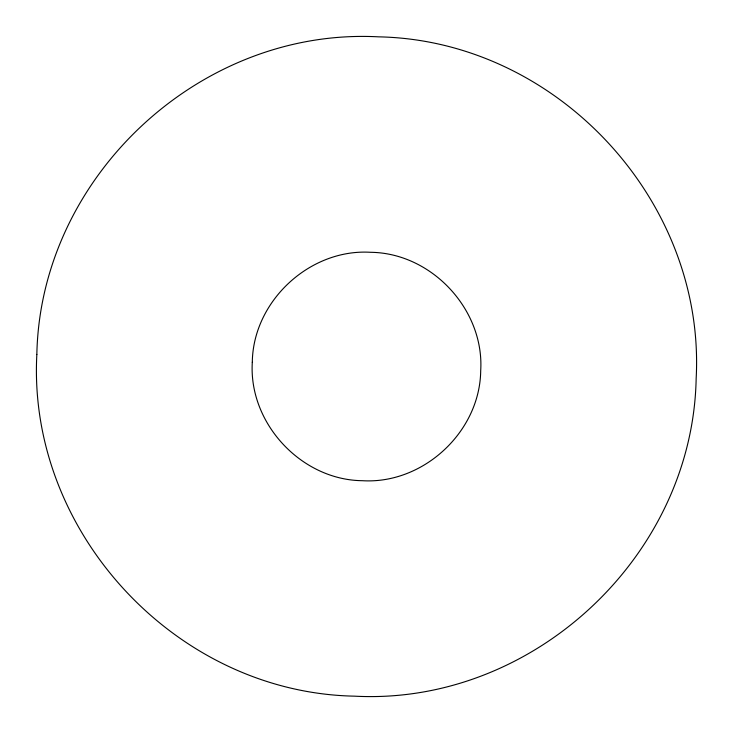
<?xml version="1.0" encoding="UTF-8"?>
<svg xmlns="http://www.w3.org/2000/svg" width="733" height="733" viewBox="0 0 733 733"><rect width="100%" height="100%" fill="white"/><g stroke="black" fill="none" stroke-linecap="round" stroke-linejoin="round"><path stroke-width="1.1" d="M36.842 354.433C27.313 532.277 176.369 692.658 354.433 696.158C532.277 705.687 692.658 556.631 696.158 378.567C705.687 200.723 556.631 40.342 378.567 36.842C200.723 27.313 40.342 176.369 36.842 354.433M252.299 362.322C248.533 423.289 301.236 479.996 362.322 480.701C423.289 484.467 479.996 431.764 480.701 370.678C484.467 309.711 431.764 253.004 370.678 252.299C309.711 248.533 253.004 301.236 252.299 362.322"/></g></svg>
